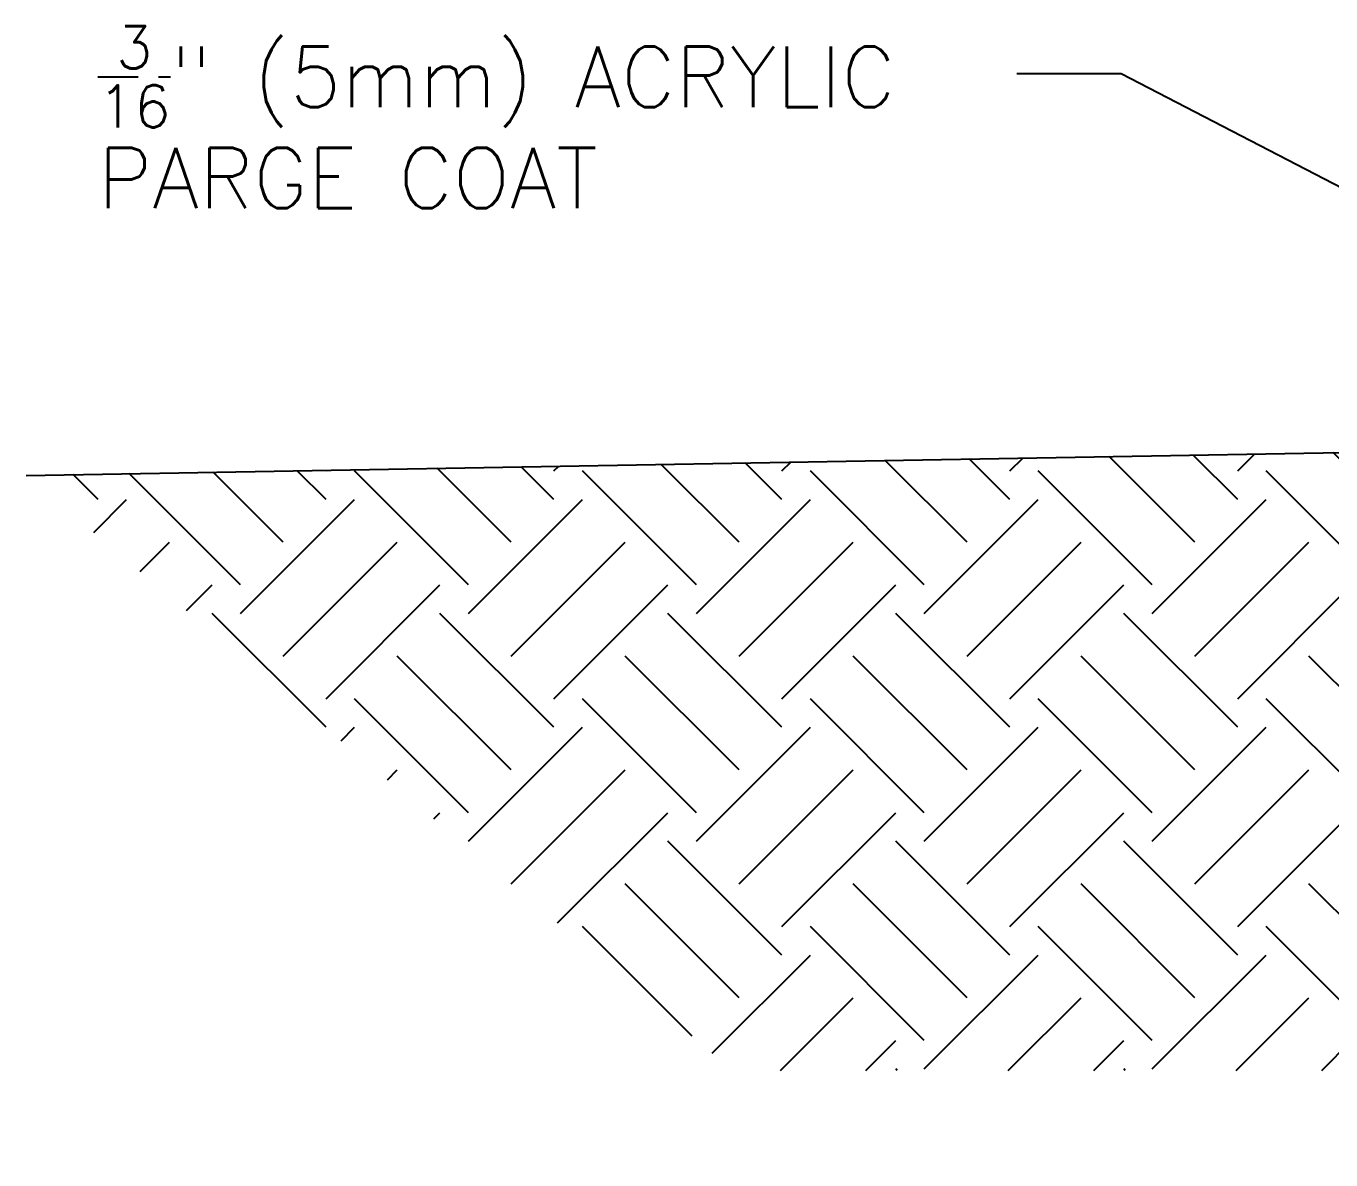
# Model space of a CAD drawing. Header units: inches. Extents: x 202.7 to 249.4, y 105.3 to 198.7.
# Drawn here: x 202.75 to 218.94, y 147.71 to 161.79 of the extents above; entities that cross this region are included whole.
import ezdxf

# ---------------------------------------------------------------- set-up
doc = ezdxf.new("R2010")
doc.units = ezdxf.units.IN
doc.header["$LTSCALE"] = 0.5
doc.header["$MEASUREMENT"] = 0
doc.linetypes.add('DASHEDX2', pattern=[1.5, 1, -0.5])
for name, color, linetype in [('HATCH', 12, 'Continuous'), ('LINE50', 5, 'Continuous'), ('TEXT', 4, 'Continuous')]:
    doc.layers.add(name, color=color, linetype=linetype)
doc.styles.add('DIM', font='romans.shx', dxfattribs={"width": 0.7})
doc.styles.add('ROMANS', font='romans.shx', dxfattribs={"height": 0.75})
doc.dimstyles.new('ext_12', dxfattribs={"dimscale": 12, "dimtxt": 0.09375, "dimasz": 0.09375, "dimexe": 0.09375, "dimexo": 0.0625, "dimgap": 0.0625, "dimtad": 1, "dimdec": 1, "dimzin": 3, "dimdsep": 46, "dimlunit": 4, "dimtxsty": 'DIM', "dimcen": 0.09, "dimdle": 0.09375, "dimclrt": 4, "dimadec": 0, "dimazin": 0, "dimtfac": 1, "dimtdec": 1, "dimtmove": 2, "dimatfit": 3, "dimfxl": 0, "dimfrac": 2, "dimtolj": 1, "dimtzin": 0, "dimarcsym": 0})

msp = doc.modelspace()

# ---------------------------------------------------------------- hatches: boundary and pattern name
at = {"layer": 'HATCH'}
h = msp.add_hatch(dxfattribs=at)
h.set_pattern_fill('EARTH', color=256, scale=8, angle=45, style=0)
h.set_pattern_definition([(45, (209.294, 130.8073), (2e-16, 2.82843), [2, -2]), (45, (208.7637, 131.3376), (2e-16, 2.82843), [2, -2]), (45, (208.2333, 131.868), (2e-16, 2.82843), [2, -2]), (135, (208.2333, 132.2215), (-2.82843, 4e-16), [2, -2]), (135, (208.7637, 132.7518), (-2.82843, 4e-16), [2, -2]), (135, (209.294, 133.2822), (-2.82843, 4e-16), [2, -2])])
h.paths.add_polyline_path([(220.283, 156.516), (202.745, 156.21), (211.515, 148.822), (220.47, 148.822), (220.47, 150.516), (220.283, 150.516)])
h.paths.add_polyline_path([(204.27, 147.711), (212.627, 147.711), (212.627, 149.426), (204.27, 149.426)], flags=9)

# ---------------------------------------------------------------- linework, layer by layer
at = {"layer": 'LINE50'}
msp.add_line((202.745, 156.21), (220.283, 156.516), dxfattribs=at)

# ---------------------------------------------------------------- texts
at = {"layer": 'TEXT', "linetype": 'DASHEDX2', "insert": (203.637, 160.659), "char_height": 0.75, "width": 11.118, "attachment_point": 4, "style": 'ROMANS'}
msp.add_mtext('\\A1;{\\H0.7x;\\S3/16;}" (5mm) ACRYLIC PARGE COAT', dxfattribs=at)

# ---------------------------------------------------------------- leaders
at = {"layer": 'TEXT'}
msp.add_leader([(220.283, 159.149), (216.335, 161.196), (215.04, 161.196)], dimstyle='ext_12', override={"dimgap": 0.0625, "dimtad": 0}, dxfattribs=at)

doc.saveas('drawing.dxf')
